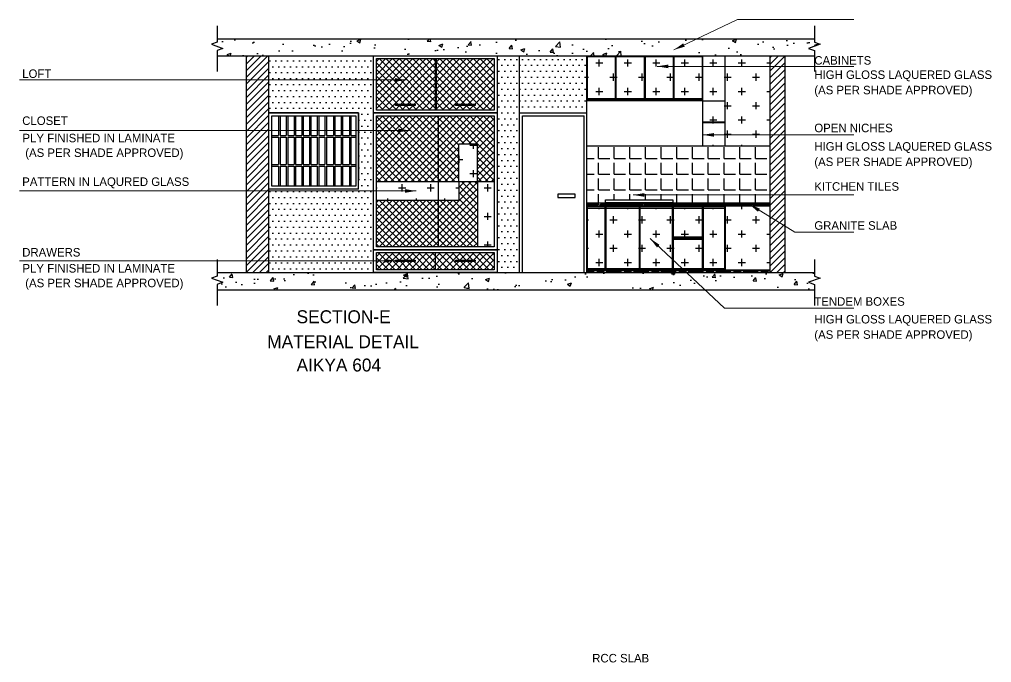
# Model space of a CAD drawing. Header units: millimetres. Extents: x -184691 to 158232, y -112569 to 33289.
# Drawn here: x -23546 to -10555, y -101772 to -93180 of the extents above; entities that cross this region are included whole.
import ezdxf

# ---------------------------------------------------------------- set-up
doc = ezdxf.new("R2010")
doc.units = ezdxf.units.MM
doc.header["$LTSCALE"] = 10
doc.layers.add('A--SPACEREF', color=3, linetype='Continuous')
doc.layers.add('DIMM-1', color=1, linetype='Continuous')
doc.styles.add('ISO', font='isocp2.shx', dxfattribs={"width": 0.8})
doc.dimstyles.new('A-DIM-100', dxfattribs={"dimscale": 100, "dimtxt": 2.25, "dimasz": 1.5, "dimexe": 1, "dimexo": 0.5, "dimgap": 0, "dimtad": 0, "dimdec": 0, "dimzin": 12, "dimdsep": 46, "dimtxsty": 'ISO', "dimblk": 'ARCHTICK', "dimcen": 1, "dimdle": 1, "dimclrd": 8, "dimclre": 8, "dimclrt": 256, "dimadec": 0, "dimazin": 3, "dimtfac": 1, "dimtdec": 0, "dimtmove": 1, "dimatfit": 2, "dimfxl": 1, "dimtvp": 0.75, "dimtolj": 1, "dimtzin": 12, "dimlwd": 18, "dimlwe": 18, "dimarcsym": 0})
pattern_1 = [(0, (0, -5705.238), (55.88, 25.4), [381, -50.8, 127, -25.4]), (0, (33.782, -5692.54), (-25.4, 33.782), [76.2, -8.382, 152.4, -19.05]), (0, (12.7, -5683.648), (132.08, 17.018), [203.2, -35.56, 101.6, -25.4])]

# ---------------------------------------------------------------- blocks, each defined once
blk = doc.blocks.new('_ArchTick')
at = {"color": 0, "const_width": 0.15}
blk.add_lwpolyline([(-0.5, -0.5), (0.5, 0.5)], dxfattribs=at)

msp = doc.modelspace()

# ---------------------------------------------------------------- hatches: boundary and pattern name
h = msp.add_hatch()
h.set_pattern_fill('AR-CONC', color=256, scale=3, style=0)
h.set_pattern_definition([(50, (-288640.84, -87284.2), (546.554, -47.81726), [57.15, -628.65]), (355, (-288640.84, -87284.2), (-105.7285, 573.1699), [45.72, -502.92]), (100.451, (-288595.3, -87288.2), (440.8275, 525.3501), [48.57, -534.27]), (46.1842, (-288640.84, -87131.8), (813.2371, -126.127), [85.725, -942.975]), (96.6356, (-288573.1, -87142.3), (712.2127, 742.2767), [72.855, -801.405]), (351.184, (-288640.8, -87131.8), (712.2138, 742.2754), [68.58, -754.38]), (21, (-288564.64, -87169.9), (454.84464, -306.79656), [57.15, -628.65]), (326, (-288564.64, -87169.9), (185.4061, 552.5639), [45.72, -502.92]), (71.4514, (-288526.74, -87195.46), (640.2495, 245.7686), [48.57, -534.27]), (37.5, (-288640.84, -87284.19), (9.26581, 253.66512), [0, -496.824, 0, -510.54, 0, -504.825]), (7.5, (-288640.84, -87284.2), (200.459, 300.54172), [0, -291.084, 0, -485.394, 0, -192.405]), (327.5, (-288810.77, -87284.2), (406.77179, -17.18623), [0, -190.5, 0, -594.36, 0, -788.67]), (317.5, (-288886.97, -87284.2), (444.38754, 76.27947), [0, -247.65, 0, -394.716, 0, -560.07])])
h.paths.add_polyline_path([(-12847.3, -93512), (-12923.1, -93484.4), (-12923.1, -93437.4), (-20903.5, -93437.4), (-20903.5, -93484.4), (-20979.3, -93512), (-20827.6, -93567.2), (-20903.5, -93594.8), (-20903.5, -93666), (-12923.1, -93666), (-12923.1, -93594.8), (-12998.9, -93567.2)])
h.paths.add_polyline_path([(-12998.9, -96691.8), (-12847.3, -96636.6), (-12923.1, -96609), (-12923.1, -96562), (-20903.5, -96562), (-20903.5, -96609), (-20979.3, -96636.6), (-20827.6, -96691.8), (-20903.5, -96719.4), (-20903.5, -96793.2), (-12923.1, -96793.2), (-12923.1, -96719.4)])
h = msp.add_hatch()
h.set_pattern_fill('ANSI31', color=256, scale=20, style=0)
h.set_pattern_definition([(45, (-288640.84, -87284.19), (-44.90128, 44.90128), [])])
h.paths.add_polyline_path([(-20213.3, -93666), (-20513.3, -93666), (-20513.3, -96562), (-20213.3, -96562)])
h.paths.add_polyline_path([(-13313.3, -93666), (-13513.3, -93666), (-13513.3, -96562), (-13313.3, -96562)])
h = msp.add_hatch()
h.set_pattern_fill('DOTS', color=256, scale=50, style=0)
h.set_pattern_definition([(0, (0, -5705.24), (39.6875, 79.375), [0, -79.375])])
h.paths.add_polyline_path([(-20213.3, -95445.7), (-20213.3, -96562), (-18813.3, -96562), (-18813.3, -96258), (-18813.3, -94428), (-18813.3, -93666), (-20213.3, -93666), (-20213.3, -94428), (-19013.3, -94428), (-19013.3, -95328), (-19013.3, -95445.7)])
h = msp.add_hatch()
h.set_pattern_fill('DOTS', color=256, scale=50, style=0)
h.set_pattern_definition([(0, (-288640.84, -87284.19), (39.6875, 79.375), [0, -79.375])])
h.paths.add_polyline_path([(-15963.3, -93666), (-16863.3, -93666), (-16863.3, -94428), (-15963.3, -94428)])
h.paths.add_polyline_path([(-16863.3, -93666), (-17163.3, -93666), (-17163.3, -94428), (-17163.3, -96258), (-17163.3, -96562), (-16863.3, -96562)])
h = msp.add_hatch()
h.set_pattern_fill('CROSS', color=256, scale=30, style=0)
h.set_pattern_definition([(0, (-288640.84, -87284.19), (190.5, 190.5), [95.25, -285.75]), (90, (-288593.21, -87331.82), (-190.5, 190.5), [95.25, -285.75])])
h.paths.add_polyline_path([(-14113.3, -96524), (-13513.3, -96524), (-13513.3, -95670), (-14113.3, -95670)])
h.paths.add_polyline_path([(-14123.3, -95700), (-14403.3, -95700), (-14403.3, -96514), (-14123.3, -96514)])
h.paths.add_polyline_path([(-14423.3, -95700), (-14803.3, -95700), (-14803.3, -96087), (-14423.3, -96087)])
h.paths.add_polyline_path([(-14423.3, -96117), (-14803.3, -96117), (-14803.3, -96514), (-14423.3, -96514)])
h.paths.add_polyline_path([(-15253.3, -96514), (-14823.3, -96514), (-14823.3, -95700), (-15253.3, -95700)])
h.paths.add_polyline_path([(-15703.3, -96514), (-15263.3, -96514), (-15263.3, -95700), (-15703.3, -95700)])
h.paths.add_polyline_path([(-15953.3, -96514), (-15723.3, -96514), (-15723.3, -95700), (-15953.3, -95700)])
h.paths.add_polyline_path([(-14113.3, -94872), (-13513.3, -94872), (-13513.3, -93666), (-14113.3, -93666)])
h.paths.add_polyline_path([(-14113.3, -94559.1), (-14413.3, -94559.1), (-14413.3, -94872), (-14113.3, -94872)])
h.paths.add_polyline_path([(-14113.3, -94549.1), (-14113.3, -94269), (-14413.3, -94269), (-14413.3, -94549.1)])
h.paths.add_polyline_path([(-14113.3, -93666), (-14413.3, -93666), (-14413.3, -94269), (-14113.3, -94269)])
h.paths.add_polyline_path([(-14423.3, -93676), (-14800.8, -93676), (-14800.8, -94239), (-14423.3, -94239)])
h.paths.add_polyline_path([(-14810.8, -93676), (-15178.3, -93676), (-15178.3, -94239), (-14810.8, -94239)])
h.paths.add_polyline_path([(-15198.3, -93676), (-15575.8, -93676), (-15575.8, -94239), (-15198.3, -94239)])
h.paths.add_polyline_path([(-15953.3, -94239), (-15585.8, -94239), (-15585.8, -93676), (-15953.3, -93676)])
h = msp.add_hatch()
h.set_pattern_fill('ANSI37', color=256, scale=20, style=0)
h.set_pattern_definition([(45, (-288640.84, -87284.19), (-44.90128, 44.90128), []), (135, (-288640.84, -87284.19), (-44.90128, -44.90128), [])])
h.paths.add_polyline_path([(-17950.3, -94466), (-18775.3, -94466), (-18775.3, -95343), (-17950.3, -95343)])
h.paths.add_polyline_path([(-17950.3, -95593), (-18775.3, -95593), (-18775.3, -96220), (-17950.3, -96220)])
h.paths.add_polyline_path([(-17425.3, -95343), (-17675.3, -95343), (-17675.3, -95593), (-17950.3, -95593), (-17950.3, -96220), (-17425.3, -96220)])
h.paths.add_polyline_path([(-17201.3, -94466), (-17950.3, -94466), (-17950.3, -95343), (-17675.3, -95343), (-17675.3, -94843), (-17425.3, -94843), (-17425.3, -95343), (-17201.3, -95343)])
h.paths.add_polyline_path([(-17988.3, -93704), (-18775.3, -93704), (-18775.3, -94390), (-17988.3, -94390)])
h.paths.add_polyline_path([(-18256.3, -94313.1), (-18256.3, -94329.9), (-18521.2, -94329.9), (-18521.2, -94313.1)], flags=16)
h.paths.add_polyline_path([(-17201.3, -93704), (-17978.3, -93704), (-17978.3, -94390), (-17201.3, -94390)])
h.paths.add_polyline_path([(-17456, -94313.1), (-17456, -94329.9), (-17720.9, -94329.9), (-17720.9, -94313.1)], flags=16)
h.paths.add_polyline_path([(-17988.3, -96296), (-18775.3, -96296), (-18775.3, -96524), (-17988.3, -96524)])
h.paths.add_polyline_path([(-18256.3, -96413), (-18521.2, -96413), (-18521.2, -96396.2), (-18256.3, -96396.2)], flags=16)
h.paths.add_polyline_path([(-17201.3, -96296), (-17988.3, -96296), (-17988.3, -96524), (-17201.3, -96524)])
h.paths.add_polyline_path([(-17720.9, -96396.2), (-17456, -96396.2), (-17456, -96413), (-17720.9, -96413)], flags=16)
h = msp.add_hatch()
h.set_pattern_fill('CROSS', color=256, scale=30, style=0)
h.set_pattern_definition([(0, (0, -5705.24), (190.5, 190.5), [95.25, -285.75]), (90, (47.62, -5752.86), (-190.5, 190.5), [95.25, -285.75])])
h.paths.add_polyline_path([(-17950.3, -95593), (-17950.3, -95343), (-18775.3, -95343), (-18775.3, -95593)])
h.paths.add_polyline_path([(-17675.3, -95593), (-17675.3, -95343), (-17950.3, -95343), (-17950.3, -95593)])
h.paths.add_polyline_path([(-17425.3, -94843), (-17675.3, -94843), (-17675.3, -95343), (-17425.3, -95343)])
h.paths.add_polyline_path([(-17201.3, -95343), (-17425.3, -95343), (-17425.3, -96220), (-17201.3, -96220)])
h = msp.add_hatch()
h.set_pattern_fill('ANGLE', color=256, scale=30, style=0)
h.set_pattern_definition([(0, (-288640.84, -87284.2), (0, 209.55), [152.4, -57.15]), (90, (-288640.84, -87284.2), (-209.55, 1e-14), [152.4, -57.15])])
h.paths.add_polyline_path([(-13513.3, -95632), (-13513.3, -94872), (-15963.3, -94872), (-15963.3, -95632), (-15713.3, -95632), (-15713.3, -95589.4), (-14813.3, -95589.4), (-14813.3, -95632)])
h = msp.add_hatch()
h.set_pattern_fill('AR-RROOF', color=256, style=0)
h.set_pattern_definition(pattern_1)
h.paths.add_polyline_path([(-15963.3, -95632), (-15963.3, -95670), (-15713.3, -95670), (-14813.3, -95670), (-13513.3, -95670), (-13513.3, -95632)])
h.paths.add_polyline_path([(-14113.3, -96562), (-14113.3, -96524), (-14413.3, -96524), (-14813.3, -96524), (-15713.3, -96524), (-15963.3, -96524), (-15963.3, -96562)])
h = msp.add_hatch()
h.set_pattern_fill('AR-RROOF', color=256, style=0)
h.set_pattern_definition(pattern_1)
h.paths.add_polyline_path([(-14113.3, -96524), (-14113.3, -96562), (-13513.3, -96562), (-13513.3, -96524)])

# ---------------------------------------------------------------- linework, layer by layer
for p, q in [((-20903.5, -93437.4), (-12923.1, -93437.4)), ((-20903.5, -93666), (-12923.1, -93666)), ((-20513.3, -96562), (-20513.3, -93666)), ((-20513.3, -96562), (-20513.3, -93666.4)), ((-20213.3, -96562), (-20213.3, -93666)), ((-18813.3, -96562), (-18813.3, -93666)), ((-17163.3, -93666), (-17163.3, -96562)), ((-16863.3, -96562), (-16863.3, -93666)), ((-15963.3, -96562), (-15963.3, -93666)), ((-15188.3, -94269), (-15188.3, -93666)), ((-14413.3, -94872), (-14413.3, -93666)), ((-14113.3, -94872), (-14113.3, -93666)), ((-13513.3, -96562), (-13513.3, -93666)), ((-13513.3, -96562), (-13513.3, -93666)), ((-13313.3, -96562), (-13313.3, -93666)), ((-17988.3, -93704), (-17988.3, -94390)), ((-17978.3, -93704), (-17978.3, -94390)), ((-15585.8, -93676), (-15585.8, -94259)), ((-15575.8, -93676), (-15575.8, -94259)), ((-14810.8, -93676), (-14810.8, -94259)), ((-14800.8, -93676), (-14800.8, -94259)), ((-14413.3, -94269), (-15963.3, -94269)), ((-14413.3, -94269), (-14113.3, -94269)), ((-19013.3, -94428), (-20213.3, -94428)), ((-19013.3, -95445.7), (-19013.3, -94428)), ((-16863.3, -94428), (-15963.3, -94428)), ((-20082.7, -94466), (-20082.7, -94731.4)), ((-20062.7, -94466), (-20062.7, -94731.4)), ((-19979.6, -94466), (-19979.6, -94731.4)), ((-19979.6, -94466), (-19979.6, -94731.4)), ((-19959.6, -94466), (-19959.6, -94731.4)), ((-19959.6, -94466), (-19959.6, -94731.4)), ((-19876.4, -94466), (-19876.4, -94731.4)), ((-19856.4, -94466), (-19856.4, -94731.4)), ((-19773.3, -94466), (-19773.3, -94731.4)), ((-19773.3, -94466), (-19773.3, -94731.4)), ((-19753.3, -94466), (-19753.3, -94731.4)), ((-19753.3, -94466), (-19753.3, -94731.4)), ((-19670.1, -94466), (-19670.1, -94731.4)), ((-19670.1, -94466), (-19670.1, -94731.4)), ((-19650.1, -94466), (-19650.1, -94731.4)), ((-19650.1, -94466), (-19650.1, -94731.4)), ((-19567, -94466), (-19567, -94731.4)), ((-19567, -94466), (-19567, -94731.4)), ((-19547, -94466), (-19547, -94731.4)), ((-19547, -94466), (-19547, -94731.4)), ((-19463.8, -94466), (-19463.8, -94731.4)), ((-19443.8, -94466), (-19443.8, -94731.4)), ((-19351.3, -94466), (-19351.3, -94731.4)), ((-19331.3, -94466), (-19331.3, -94731.4)), ((-19331.3, -94466), (-19331.3, -94731.4)), ((-19248.1, -94466), (-19248.1, -94731.4)), ((-19228.1, -94466), (-19228.1, -94731.4)), ((-19135.6, -94466), (-19135.6, -94731.4)), ((-19115.6, -94466), (-19115.6, -94731.4)), ((-17950.3, -94466), (-17950.3, -96220)), ((-16825.3, -96562), (-16825.3, -94466)), ((-16825.3, -94466), (-16001.3, -94466)), ((-16001.3, -96562), (-16001.3, -94466)), ((-14413.3, -94549.1, 0), (-14113.3, -94549.1, 0)), ((-14413.3, -94559.1, 0), (-14113.3, -94559.1, 0)), ((-20175.3, -94731.4), (-20082.7, -94731.4)), ((-20175.3, -94751.4), (-20082.7, -94751.4)), ((-20082.7, -94751.4), (-20082.7, -95119.4)), ((-20062.7, -94731.4), (-19979.6, -94731.4)), ((-20062.7, -94751.4), (-20062.7, -95119.4)), ((-20062.7, -94751.4), (-19979.6, -94751.4)), ((-19979.6, -94751.4), (-19979.6, -95119.4)), ((-19979.6, -94751.4), (-19979.6, -95119.4)), ((-19959.6, -94731.4), (-19876.4, -94731.4)), ((-19959.6, -94751.4), (-19959.6, -95119.4)), ((-19959.6, -94751.4), (-19959.6, -95119.4)), ((-19959.6, -94751.4), (-19876.4, -94751.4)), ((-19876.4, -94751.4), (-19876.4, -95119.4)), ((-19856.4, -94731.4), (-19773.3, -94731.4)), ((-19856.4, -94751.4), (-19856.4, -95119.4)), ((-19856.4, -94751.4), (-19773.3, -94751.4)), ((-19773.3, -94751.4), (-19773.3, -95119.4)), ((-19773.3, -94751.4), (-19773.3, -95119.4)), ((-19753.3, -94731.4), (-19670.1, -94731.4)), ((-19753.3, -94751.4), (-19753.3, -95119.4)), ((-19753.3, -94751.4), (-19753.3, -95119.4)), ((-19753.3, -94751.4), (-19670.1, -94751.4)), ((-19670.1, -94751.4), (-19670.1, -95119.4)), ((-19670.1, -94751.4), (-19670.1, -95119.4)), ((-19650.1, -94731.4), (-19567, -94731.4)), ((-19650.1, -94751.4), (-19650.1, -95119.4)), ((-19650.1, -94751.4), (-19650.1, -95119.4)), ((-19650.1, -94751.4), (-19567, -94751.4)), ((-19567, -94751.4), (-19567, -95119.4)), ((-19567, -94751.4), (-19567, -95119.4)), ((-19547, -94731.4), (-19463.8, -94731.4)), ((-19547, -94751.4), (-19547, -95119.4)), ((-19547, -94751.4), (-19547, -95119.4)), ((-19547, -94751.4), (-19463.8, -94751.4)), ((-19463.8, -94751.4), (-19463.8, -95119.4)), ((-19443.8, -94731.4), (-19351.3, -94731.4)), ((-19443.8, -94751.4), (-19443.8, -95119.4)), ((-19443.8, -94751.4), (-19351.3, -94751.4)), ((-19351.3, -94751.4), (-19351.3, -95119.4)), ((-19351.3, -94751.4), (-19351.3, -95119.4)), ((-19331.3, -94731.4), (-19248.1, -94731.4)), ((-19331.3, -94751.4), (-19331.3, -95119.4)), ((-19331.3, -94751.4), (-19331.3, -95119.4)), ((-19331.3, -94751.4), (-19248.1, -94751.4)), ((-19248.1, -94751.4), (-19248.1, -95119.4)), ((-19228.1, -94731.4), (-19135.6, -94731.4)), ((-19228.1, -94751.4), (-19228.1, -95119.4)), ((-19228.1, -94751.4), (-19135.6, -94751.4)), ((-19135.6, -94751.4), (-19135.6, -95119.4)), ((-19115.6, -94731.4), (-19051.3, -94731.4)), ((-19115.6, -94751.4), (-19115.6, -95119.4)), ((-19115.6, -94751.4), (-19051.3, -94751.4)), ((-17675.3, -95343), (-17675.3, -94843)), ((-17675.3, -94843), (-17425.3, -94843)), ((-17425.3, -95343), (-17425.3, -94843)), ((-13513.3, -94872), (-15963.3, -94872)), ((-20175.3, -95119.4), (-20082.7, -95119.4)), ((-20175.3, -95139.4), (-20082.7, -95139.4)), ((-20082.7, -95139.4), (-20082.7, -95407.7)), ((-20062.7, -95119.4), (-19979.6, -95119.4)), ((-20062.7, -95139.4), (-20062.7, -95407.7)), ((-20062.7, -95139.4), (-19979.6, -95139.4)), ((-19979.6, -95139.4), (-19979.6, -95407.7)), ((-19979.6, -95139.4), (-19979.6, -95407.7)), ((-19959.6, -95119.4), (-19876.4, -95119.4)), ((-19959.6, -95139.4), (-19959.6, -95407.7)), ((-19959.6, -95139.4), (-19959.6, -95407.7)), ((-19959.6, -95139.4), (-19876.4, -95139.4)), ((-19876.4, -95139.4), (-19876.4, -95407.7)), ((-19856.4, -95119.4), (-19773.3, -95119.4)), ((-19856.4, -95139.4), (-19856.4, -95407.7)), ((-19856.4, -95139.4), (-19773.3, -95139.4)), ((-19773.3, -95139.4), (-19773.3, -95407.7)), ((-19773.3, -95139.4), (-19773.3, -95407.7)), ((-19753.3, -95119.4), (-19670.1, -95119.4)), ((-19753.3, -95139.4), (-19753.3, -95407.7)), ((-19753.3, -95139.4), (-19753.3, -95407.7)), ((-19753.3, -95139.4), (-19670.1, -95139.4)), ((-19670.1, -95139.4), (-19670.1, -95407.7)), ((-19670.1, -95139.4), (-19670.1, -95407.7)), ((-19650.1, -95119.4), (-19567, -95119.4)), ((-19650.1, -95139.4), (-19650.1, -95407.7)), ((-19650.1, -95139.4), (-19650.1, -95407.7)), ((-19650.1, -95139.4), (-19567, -95139.4)), ((-19567, -95139.4), (-19567, -95407.7)), ((-19567, -95139.4), (-19567, -95407.7)), ((-19547, -95119.4), (-19463.8, -95119.4)), ((-19547, -95139.4), (-19547, -95407.7)), ((-19547, -95139.4), (-19547, -95407.7)), ((-19547, -95139.4), (-19463.8, -95139.4)), ((-19463.8, -95139.4), (-19463.8, -95407.7)), ((-19443.8, -95119.4), (-19351.3, -95119.4)), ((-19443.8, -95139.4), (-19443.8, -95407.7)), ((-19443.8, -95139.4), (-19351.3, -95139.4)), ((-19351.3, -95139.4), (-19351.3, -95407.7)), ((-19351.3, -95139.4), (-19351.3, -95407.7)), ((-19331.3, -95119.4), (-19248.1, -95119.4)), ((-19331.3, -95139.4), (-19331.3, -95407.7)), ((-19331.3, -95139.4), (-19331.3, -95407.7)), ((-19331.3, -95139.4), (-19248.1, -95139.4)), ((-19248.1, -95139.4), (-19248.1, -95407.7)), ((-19228.1, -95119.4), (-19135.6, -95119.4)), ((-19228.1, -95139.4), (-19228.1, -95407.7)), ((-19228.1, -95139.4), (-19135.6, -95139.4)), ((-19135.6, -95139.4), (-19135.6, -95407.7)), ((-19115.6, -95119.4), (-19051.3, -95119.4)), ((-19115.6, -95139.4), (-19115.6, -95407.7)), ((-19115.6, -95139.4), (-19051.3, -95139.4)), ((-18775.3, -95343), (-17675.3, -95343)), ((-17675.3, -95343), (-17675.3, -95593)), ((-17675.3, -95343), (-17425.3, -95343)), ((-17425.3, -95343), (-17201.3, -95343)), ((-17425.3, -95343), (-17425.3, -96220)), ((-19013.3, -95445.7), (-20213.3, -95445.7)), ((-19051.3, -95407.7), (-20175.3, -95407.7)), ((-18775.3, -95593), (-17675.3, -95593)), ((-15963.3, -95632), (-13513.3, -95632)), ((-15963.3, -95670), (-13513.3, -95670)), ((-15953.3, -95700), (-15723.3, -95700)), ((-15713.3, -96524), (-15713.3, -95670)), ((-15703.3, -95700), (-15263.3, -95700)), ((-15263.3, -95680), (-15263.3, -96514)), ((-15253.3, -95680), (-15253.3, -96514)), ((-15253.3, -95700), (-14823.3, -95700)), ((-14813.3, -96524), (-14813.3, -95670)), ((-14803.3, -95700), (-14423.3, -95700)), ((-14413.3, -96524), (-14413.3, -95670)), ((-14403.3, -95700), (-14123.3, -95700)), ((-14113.3, -96562), (-14113.3, -95670)), ((-14803.3, -96117), (-14423.3, -96117)), ((-17988.3, -96296), (-17988.3, -96524)), ((-15963.3, -96524), (-13513.3, -96524)), ((-20903.5, -96562), (-12923.1, -96562)), ((-20903.5, -96793.2), (-12923.1, -96793.2))]:
    msp.add_line(p, q)
at = {"linetype": 'Continuous'}
for points in [[(-20903.5, -93263.6), (-20903.5, -93484.4), (-20979.3, -93512), (-20827.6, -93567.2), (-20903.5, -93594.8), (-20903.5, -93875.5)], [(-12923.1, -93263.6), (-12923.1, -93484.4), (-12847.3, -93512), (-12998.9, -93567.2), (-12923.1, -93594.8), (-12923.1, -93875.5)], [(-20903.5, -96388.2), (-20903.5, -96609), (-20979.3, -96636.6), (-20827.6, -96691.8), (-20903.5, -96719.4), (-20903.5, -97000.1)], [(-12923.1, -96388.2), (-12923.1, -96609), (-12847.3, -96636.6), (-12998.9, -96691.8), (-12923.1, -96719.4), (-12923.1, -97000.1)]]:
    msp.add_lwpolyline(points, dxfattribs=at)
for points in [[(-18813.3, -93666), (-17163.3, -93666), (-17163.3, -94428), (-18813.3, -94428)], [(-15963.3, -93666), (-15188.3, -93666), (-15188.3, -94269), (-15963.3, -94269)], [(-18775.3, -93704), (-17201.3, -93704), (-17201.3, -94390), (-18775.3, -94390)], [(-18521.2, -94313.1), (-18256.3, -94313.1), (-18256.3, -94329.9), (-18521.2, -94329.9)], [(-17720.9, -94313.1), (-17456, -94313.1), (-17456, -94329.9), (-17720.9, -94329.9)], [(-18813.3, -94428), (-17163.3, -94428), (-17163.3, -96258), (-18813.3, -96258)], [(-18775.3, -94466), (-17201.3, -94466), (-17201.3, -96220), (-18775.3, -96220)], [(-16118.5, -95513.4), (-16350.4, -95513.4), (-16350.4, -95559.7), (-16118.5, -95559.7)]]:
    msp.add_lwpolyline(points, close=True)
for points in [[(-15585.8, -94259), (-15953.3, -94259), (-15953.3, -93676), (-15585.8, -93676)], [(-15575.8, -93676), (-15198.3, -93676), (-15198.3, -94259), (-15575.8, -94259)], [(-14810.8, -94259), (-15178.3, -94259), (-15178.3, -93676), (-14810.8, -93676)], [(-14800.8, -93676), (-14423.3, -93676), (-14423.3, -94259), (-14800.8, -94259)], [(-15585.8, -94239), (-15953.3, -94239)], [(-15198.3, -94239), (-15575.8, -94239)], [(-14810.8, -94239), (-15178.3, -94239)], [(-14423.3, -94239), (-14800.8, -94239)]]:
    msp.add_lwpolyline(points)
at = {"elevation": 0}
for points in [[(-20213.3, -95328), (-20213.3, -95328), (-20213.3, -94428), (-19013.3, -94428), (-19013.3, -95328)], [(-20175.3, -95407.7), (-20175.3, -94466), (-19051.3, -94466), (-19051.3, -95407.7)], [(-15263.3, -96514), (-15703.3, -96514), (-15703.3, -95680), (-14823.3, -95680), (-14823.3, -96514), (-15253.3, -96514)], [(-14413.3, -96524), (-14413.3, -96524), (-14813.3, -96524), (-14813.3, -96097)], [(-14803.3, -96097), (-14423.3, -96097)]]:
    msp.add_lwpolyline(points, dxfattribs=at)
for points in [[(-14813.3, -95632), (-15713.3, -95632), (-15713.3, -95589.4), (-14813.3, -95589.4)], [(-15963.3, -95670), (-15713.3, -95670), (-15713.3, -96524), (-15963.3, -96524)], [(-15953.3, -95680), (-15723.3, -95680), (-15723.3, -96514), (-15953.3, -96514)], [(-15713.3, -95670), (-14813.3, -95670), (-14813.3, -96524), (-15713.3, -96524)], [(-14803.3, -95680), (-14423.3, -95680), (-14423.3, -96087), (-14803.3, -96087)], [(-14413.3, -95670), (-14113.3, -95670), (-14113.3, -96524), (-14413.3, -96524)], [(-14403.3, -95680), (-14123.3, -95680), (-14123.3, -96514), (-14403.3, -96514)], [(-14803.3, -96097), (-14423.3, -96097), (-14423.3, -96514), (-14803.3, -96514)], [(-14413.3, -96097), (-14413.3, -96097)], [(-18813.3, -96258), (-17163.3, -96258), (-17163.3, -96562), (-18813.3, -96562)], [(-18775.3, -96296), (-17201.3, -96296), (-17201.3, -96524), (-18775.3, -96524)], [(-18521.2, -96396.2), (-18256.3, -96396.2), (-18256.3, -96413), (-18521.2, -96413)], [(-17720.9, -96396.2), (-17456, -96396.2), (-17456, -96413), (-17720.9, -96413)]]:
    msp.add_lwpolyline(points, close=True, dxfattribs=at)

# ---------------------------------------------------------------- texts
at = {"layer": 'A--SPACEREF'}
for s, height, p in [('CABINETS', 113.76, (-12923.1, -93784.1)), ('LOFT', 113.76, (-23509.2, -93961.7)), ('HIGH GLOSS LAQUERED GLASS', 113.758, (-12923.1, -93975.1)), ('(AS PER SHADE APPROVED)', 113.758, (-12923.1, -94180.4)), ('CLOSET', 113.76, (-23509.2, -94589.8)), ('OPEN NICHES', 113.758, (-12923.1, -94686.7)), ('PLY FINISHED IN LAMINATE', 113.758, (-23505.6, -94821.4)), ('HIGH GLOSS LAQUERED GLASS', 113.758, (-12923.1, -94933.3)), ('(AS PER SHADE APPROVED)', 113.758, (-23468.6, -95017.5)), ('(AS PER SHADE APPROVED)', 113.758, (-12923.1, -95138.5)), ('PATTERN IN LAQURED GLASS', 113.758, (-23509.2, -95404.5)), ('KITCHEN TILES', 113.758, (-12923.1, -95468.6)), ('GRANITE SLAB', 113.758, (-12923.1, -95989.9)), ('DRAWERS', 113.76, (-23509.2, -96348.2)), ('PLY FINISHED IN LAMINATE', 113.758, (-23505.6, -96561.7)), ('(AS PER SHADE APPROVED)', 113.758, (-23468.6, -96757.8)), ('TENDEM BOXES', 113.758, (-12923.1, -97005.2)), ('HIGH GLOSS LAQUERED GLASS', 113.758, (-12923.1, -97241.9)), ('(AS PER SHADE APPROVED)', 113.758, (-12923.1, -97447.1)), ('RCC SLAB', 113.76, (-15891.5, -101770.8))]:
    msp.add_text(s, height=height, dxfattribs=at).set_placement(p)
at = {"layer": 'DIMM-1'}
for s, height, p in [('SECTION-E', 172.62, (-19842.7, -97238.5)), ('MATERIAL DETAIL', 172.617, (-20234.1, -97572.3)), ('AIKYA 604', 172.62, (-19842.7, -97883.5))]:
    msp.add_text(s, height=height, dxfattribs=at).set_placement(p)

# ---------------------------------------------------------------- leaders
for points in [[(-14800.8, -93586.3), (-13950.1, -93180), (-12395.4, -93180)], [(-15024, -93807.1), (-12395.4, -93807.1)], [(-18377.9, -93988.3), (-23546.4, -93988.3)], [(-18332.1, -94663.4), (-23546.4, -94663.4)], [(-14413.3, -94722.2), (-12395.4, -94722.2)], [(-18245.7, -95471.6), (-23546.4, -95471.6)], [(-15345.1, -95524.8), (-12395.4, -95524.8)], [(-13791.5, -95650), (-13185.3, -96023.8), (-12395.4, -96023.8)], [(-15118.4, -96106.1), (-14123, -97037.7), (-12395.4, -97037.7)], [(-18521.2, -96404.6), (-23546.4, -96404.6)]]:
    msp.add_leader(points, dimstyle='A-DIM-100', override={"dimgap": 0, "dimtad": 0, "dimfxl": 0.18})

doc.saveas('drawing.dxf')
